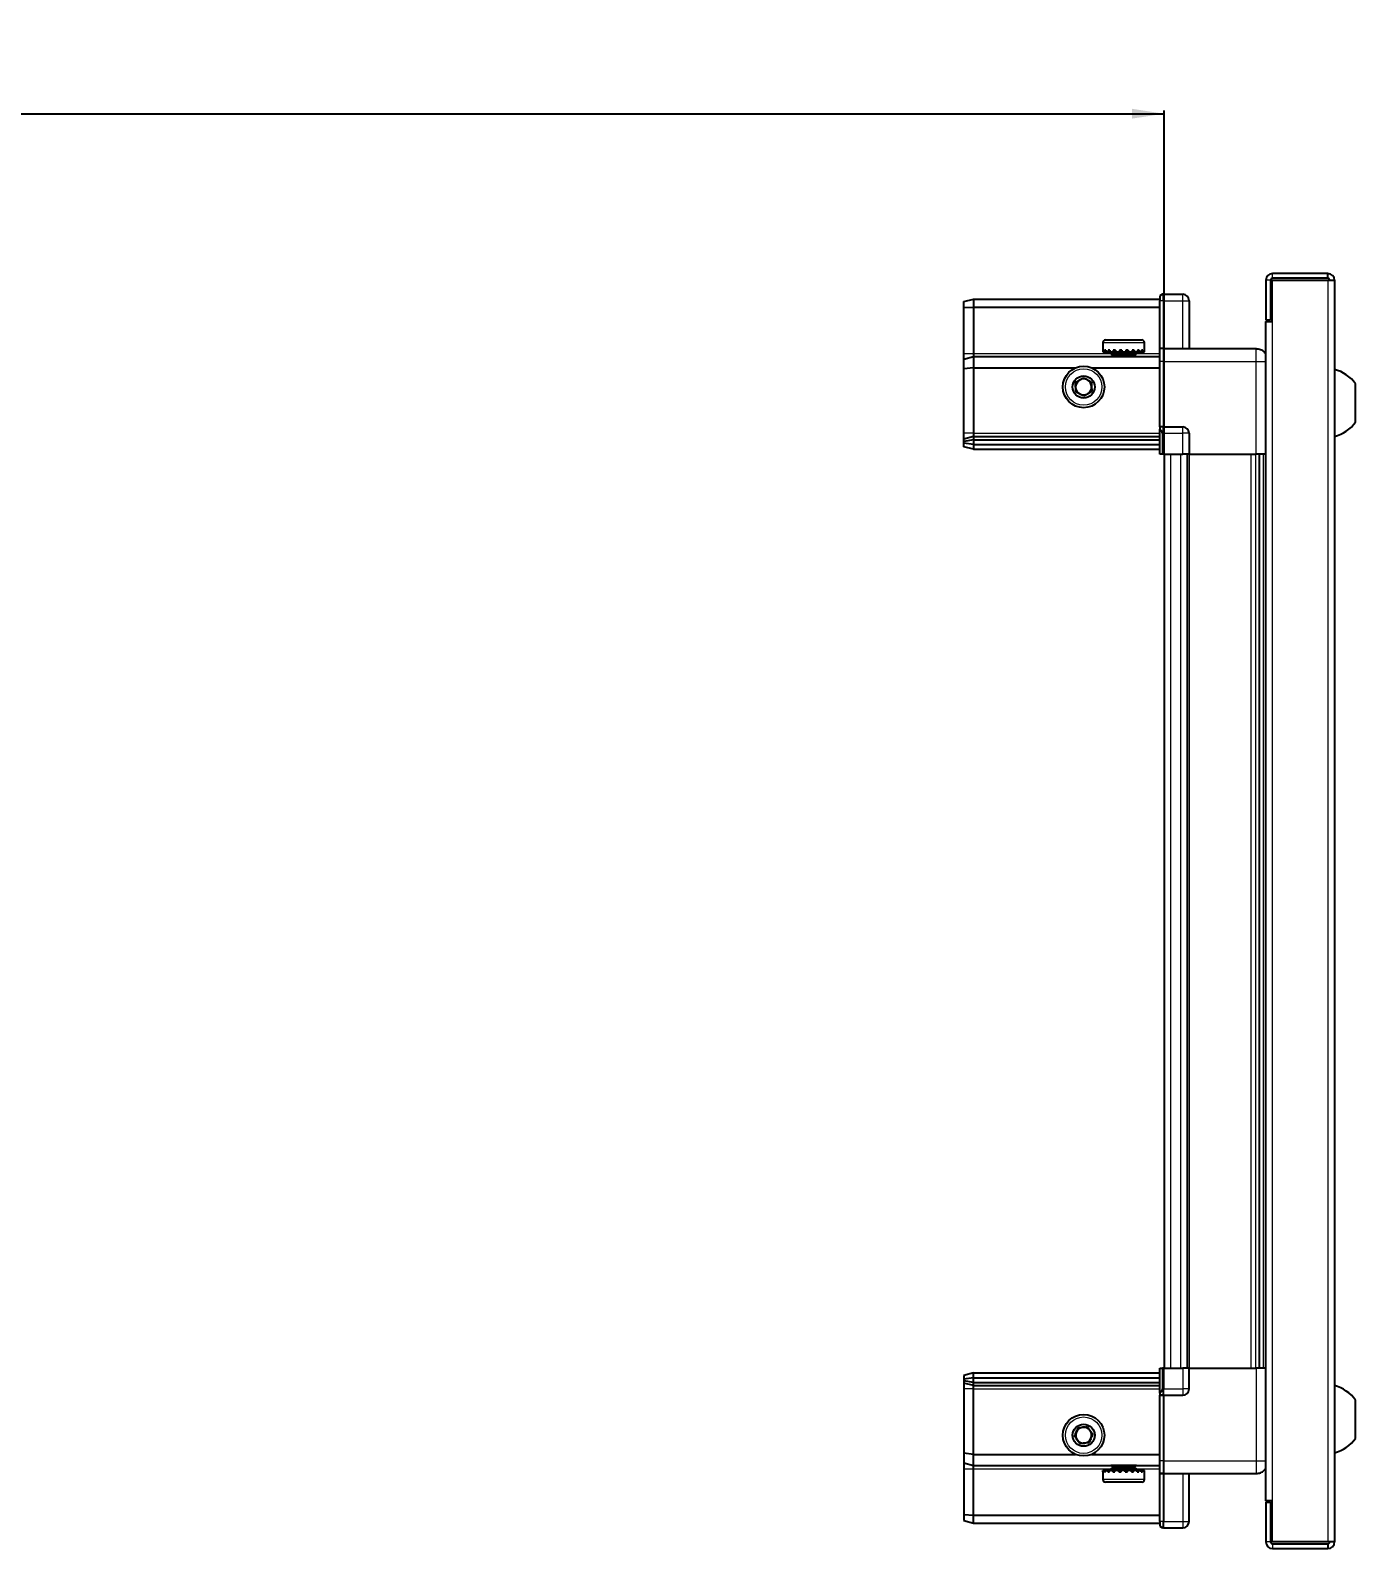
# Model space of a CAD drawing. Header units: millimetres. Extents: x 1021 to 3234, y -189 to 1494.
# Drawn here: x 2240.4 to 2655.1, y 943.2 to 1418.2 of the extents above; entities that cross this region are included whole.
import ezdxf

# ---------------------------------------------------------------- set-up
doc = ezdxf.new("R2010")
doc.units = ezdxf.units.MM
doc.layers.add('FORMAT', color=7, linetype='Continuous')
doc.styles.add('SLDTEXTSTYLE0', font='TXT', dxfattribs={"width": 0.75})
doc.dimstyles.new('SLDDIMSTYLE0', dxfattribs={"dimtxt": 20, "dimasz": 10, "dimexe": 0, "dimexo": 0.0625, "dimgap": 5, "dimtad": 2, "dimdec": 1, "dimrnd": 1e-09, "dimzin": 12, "dimdsep": 46, "dimtxsty": 'SLDTEXTSTYLE0', "dimsah": 1, "dimcen": 0.09, "dimadec": 0, "dimazin": 3, "dimtfac": 1, "dimtofl": 0, "dimtmove": 0, "dimatfit": 3, "dimfxl": 0, "dimfrac": 2, "dimtolj": 1, "dimtzin": 12, "dimarcsym": 0})

# ---------------------------------------------------------------- blocks, each defined once
blk = doc.blocks.new('_D_4')
at = {"layer": 'FORMAT'}
for p, q in [((1695.13, 1285.67), (1695.13, 1393.16)), ((1695.13, 1392.16), (2595.13, 1392.16)), ((2595.13, 1285.67), (2595.13, 1393.16))]:
    blk.add_line(p, q, dxfattribs=at)
for points in [[(1695.13, 1392.16), (1705.13, 1390.63), (1705.13, 1393.7)], [(2595.13, 1392.16), (2585.13, 1393.7), (2585.13, 1390.63)]]:
    blk.add_solid(points, dxfattribs=at)
at = {"layer": 'FORMAT', "insert": (2122.97, 1417.95), "char_height": 20, "attachment_point": 1, "style": 'SLDTEXTSTYLE0'}
blk.add_mtext('900', dxfattribs=at)

msp = doc.modelspace()

# ---------------------------------------------------------------- linework, layer by layer
at = {"color": 7, "linetype": 'Continuous', "lineweight": 25}
for p, q in [((2626.98, 1340.06), (2626.98, 1327.66)), ((2628.48, 1340.06), (2628.48, 1327.66)), ((2628.98, 1327.16), (2628.98, 1340.06)), ((2628.98, 1340.06), (2646.38, 1340.06)), ((2646.38, 1342.16), (2629.08, 1342.16)), ((2646.38, 1340.66), (2629.08, 1340.66)), ((2646.38, 1340.66), (2646.38, 1342.16)), ((2646.38, 1340.06), (2648.48, 1340.06)), ((2648.48, 1340.06), (2648.48, 945.26)), ((2594.65, 1335.66), (2593.78, 1335.16)), ((2594.65, 1335.66), (2593.78, 1335.16)), ((2593.78, 1335.16), (2593.78, 1333.66)), ((2594.98, 1335.66), (2594.65, 1335.66)), ((2594.98, 1335.66), (2594.65, 1335.66)), ((2594.98, 1335.66), (2594.98, 1335.66)), ((2594.98, 1333.66), (2594.98, 1335.66)), ((2594.98, 1335.66), (2600.98, 1335.66)), ((2532.48, 1333.36), (2535.48, 1334.16)), ((2532.48, 1331.51), (2532.48, 1333.36)), ((2532.48, 1331.51), (2535.48, 1331.66)), ((2532.48, 1317.16), (2532.48, 1331.51)), ((2535.48, 1334.16), (2535.48, 1331.66)), ((2535.48, 1334.16), (2593.78, 1334.16)), ((2535.48, 1331.66), (2535.48, 1317.16)), ((2535.48, 1331.66), (2593.78, 1331.66)), ((2593.78, 1318.86), (2593.78, 1333.66)), ((2594.98, 1333.66), (2594.98, 1318.86)), ((2602.98, 1333.66), (2602.98, 1318.66)), ((2626.88, 1327.16), (2626.88, 958.16)), ((2626.88, 1327.16), (2628.98, 1327.16)), ((2626.98, 1327.66), (2628.48, 1327.66)), ((2576.78, 1321.36), (2588.18, 1321.36)), ((2532.48, 1315.36), (2532.48, 1317.16)), ((2532.48, 1315.36), (2535.48, 1316.16)), ((2535.48, 1317.16), (2535.48, 1316.16)), ((2535.48, 1316.16), (2535.48, 1312.66)), ((2535.48, 1316.16), (2593.78, 1316.16)), ((2575.98, 1320.56), (2575.98, 1317.66)), ((2575.98, 1317.66), (2576.02, 1317.66)), ((2576.14, 1318.16), (2576.02, 1318.16)), ((2576.02, 1318.16), (2576.02, 1317.66)), ((2576.02, 1317.66), (2576.14, 1317.66)), ((2576.14, 1318.16), (2576.14, 1317.66)), ((2576.14, 1317.66), (2576.55, 1317.66)), ((2576.89, 1318.16), (2576.55, 1318.16)), ((2576.55, 1318.16), (2576.55, 1317.66)), ((2576.55, 1317.66), (2576.89, 1317.66)), ((2576.89, 1318.16), (2576.89, 1317.66)), ((2576.89, 1317.66), (2577.66, 1317.66)), ((2578.19, 1318.16), (2577.66, 1318.16)), ((2577.66, 1318.16), (2577.66, 1317.66)), ((2577.66, 1317.66), (2578.19, 1317.66)), ((2578.08, 1317.66), (2578.08, 1317.56)), ((2578.08, 1317.56), (2586.88, 1317.56)), ((2578.19, 1318.16), (2578.19, 1317.66)), ((2578.19, 1317.66), (2579.25, 1317.66)), ((2578.48, 1317.16), (2579.17, 1316.68)), ((2578.48, 1317.16), (2586.48, 1317.16)), ((2579.17, 1316.68), (2578.48, 1316.2)), ((2578.48, 1316.2), (2578.48, 1316.16)), ((2578.48, 1316.2), (2586.48, 1316.2)), ((2579.17, 1316.68), (2585.79, 1316.68)), ((2579.91, 1318.16), (2579.25, 1318.16)), ((2579.25, 1318.16), (2579.25, 1317.66)), ((2579.25, 1317.66), (2579.91, 1317.66)), ((2579.91, 1318.16), (2579.91, 1317.66)), ((2579.91, 1317.66), (2581.15, 1317.66)), ((2581.88, 1318.16), (2581.15, 1318.16)), ((2581.15, 1318.16), (2581.15, 1317.66)), ((2581.15, 1317.66), (2581.58, 1317.66)), ((2581.58, 1318.16), (2581.58, 1317.66)), ((2581.88, 1318.16), (2581.88, 1317.66)), ((2581.88, 1317.66), (2583.18, 1317.66)), ((2583.9, 1318.16), (2583.18, 1318.16)), ((2583.18, 1318.16), (2583.18, 1317.66)), ((2583.45, 1318.16), (2583.45, 1317.66)), ((2583.45, 1317.66), (2583.9, 1317.66)), ((2583.9, 1318.16), (2583.9, 1317.66)), ((2583.9, 1317.66), (2585.14, 1317.66)), ((2585.8, 1318.16), (2585.14, 1318.16)), ((2585.14, 1318.16), (2585.14, 1317.66)), ((2585.14, 1317.66), (2585.8, 1317.66)), ((2585.79, 1316.68), (2586.48, 1317.16)), ((2586.48, 1316.2), (2585.79, 1316.68)), ((2585.8, 1318.16), (2585.8, 1317.66)), ((2585.8, 1317.66), (2586.84, 1317.66)), ((2586.48, 1316.16), (2586.48, 1316.2)), ((2587.36, 1318.16), (2586.84, 1318.16)), ((2586.84, 1318.16), (2586.84, 1317.66)), ((2586.84, 1317.66), (2587.36, 1317.66)), ((2586.88, 1317.56), (2586.88, 1317.66)), ((2587.36, 1318.16), (2587.36, 1317.66)), ((2587.36, 1317.66), (2588.12, 1317.66)), ((2588.45, 1318.16), (2588.12, 1318.16)), ((2588.12, 1318.16), (2588.12, 1317.66)), ((2588.12, 1317.66), (2588.45, 1317.66)), ((2588.45, 1318.16), (2588.45, 1317.66)), ((2588.45, 1317.66), (2588.84, 1317.66)), ((2588.95, 1318.16), (2588.84, 1318.16)), ((2588.84, 1318.16), (2588.84, 1317.66)), ((2588.84, 1317.66), (2588.95, 1317.66)), ((2588.95, 1318.16), (2588.95, 1317.66)), ((2588.95, 1317.66), (2588.98, 1317.66)), ((2588.98, 1317.66), (2588.98, 1320.56)), ((2593.78, 1318.66), (2593.78, 1318.86)), ((2594.98, 1318.66), (2593.78, 1318.66)), ((2593.78, 1314.66), (2593.78, 1318.66)), ((2594.98, 1318.86), (2594.98, 1318.66)), ((2594.98, 1318.66), (2594.98, 1314.66)), ((2594.98, 1318.66), (2623.98, 1318.66)), ((2532.48, 1312.33), (2532.48, 1315.36)), ((2535.48, 1312.66), (2532.48, 1312.33)), ((2532.48, 1292.16), (2532.48, 1312.33)), ((2535.48, 1312.66), (2535.48, 1292.16)), ((2535.48, 1312.66), (2567.48, 1312.66)), ((2572.48, 1312.66), (2593.78, 1312.66)), ((2593.78, 1294.36), (2593.78, 1314.66)), ((2594.98, 1314.66), (2594.98, 1294.36)), ((2655.08, 1295.66), (2655.08, 1307.66)), ((2593.78, 1294.16), (2593.78, 1294.36)), ((2594.98, 1294.16), (2593.78, 1294.16)), ((2593.78, 1294.16), (2593.78, 1293.49)), ((2593.78, 1285.66), (2593.78, 1293.49)), ((2594.98, 1294.36), (2594.98, 1294.16)), ((2594.98, 1292.16), (2594.98, 1294.16)), ((2594.98, 1294.16), (2600.98, 1294.16)), ((2594.98, 1292.16), (2594.98, 1294.16)), ((2532.48, 1290.36), (2532.48, 1292.16)), ((2535.48, 1291.16), (2532.48, 1290.36)), ((2532.48, 1289.62), (2532.48, 1290.36)), ((2535.48, 1290.16), (2532.48, 1289.62)), ((2532.48, 1289.12), (2532.48, 1289.62)), ((2532.48, 1287.97), (2532.48, 1289.12)), ((2535.48, 1288.66), (2532.48, 1289.12)), ((2535.48, 1287.16), (2532.48, 1287.97)), ((2535.48, 1292.16), (2535.48, 1291.16)), ((2535.48, 1291.16), (2535.48, 1290.16)), ((2535.48, 1291.16), (2593.78, 1291.16)), ((2535.48, 1290.16), (2593.78, 1290.16)), ((2535.48, 1290.16), (2535.48, 1288.66)), ((2535.48, 1288.66), (2593.78, 1288.66)), ((2535.48, 1288.66), (2535.48, 1287.16)), ((2594.65, 1292.16), (2594.65, 1285.66)), ((2594.98, 1292.16), (2594.98, 1285.66)), ((2602.98, 1292.16), (2602.98, 1285.66)), ((2535.48, 1287.16), (2593.78, 1287.16)), ((2594.65, 1285.66), (2593.78, 1285.66)), ((2594.98, 1285.66), (2594.65, 1285.66)), ((2594.98, 1285.66), (2600.98, 1285.66)), ((2595.13, 1285.66), (2595.13, 999.66)), ((2602.98, 1285.66), (2600.98, 1285.66)), ((2602.33, 1285.66), (2602.33, 999.66)), ((2602.98, 1285.66), (2623.98, 1285.66)), ((2625.01, 999.66), (2625.01, 1285.66)), ((2625.04, 999.66), (2625.04, 1285.66)), ((2626.83, 1285.66), (2626.83, 999.66)), ((2535.48, 998.16), (2532.48, 997.36)), ((2535.48, 996.66), (2535.48, 998.16)), ((2535.48, 998.16), (2593.78, 998.16)), ((2593.78, 991.84), (2593.78, 999.66)), ((2593.78, 999.66), (2594.65, 999.66)), ((2594.65, 999.66), (2594.65, 999.66)), ((2594.65, 999.66), (2594.65, 993.16)), ((2594.98, 999.66), (2594.65, 999.66)), ((2594.98, 999.66), (2594.98, 993.16)), ((2594.98, 999.66), (2594.98, 999.66)), ((2594.98, 999.66), (2600.98, 999.66)), ((2594.98, 999.66), (2594.98, 993.16)), ((2602.98, 999.66), (2600.98, 999.66)), ((2602.98, 993.16), (2602.98, 999.66)), ((2602.98, 999.66), (2623.98, 999.66)), ((2532.48, 997.36), (2532.48, 996.21)), ((2535.48, 996.66), (2532.48, 996.21)), ((2532.48, 996.21), (2532.48, 995.71)), ((2535.48, 995.16), (2532.48, 995.71)), ((2532.48, 995.71), (2532.48, 994.97)), ((2535.48, 994.16), (2532.48, 994.97)), ((2532.48, 994.97), (2532.48, 993.16)), ((2532.48, 993.16), (2532.48, 973)), ((2535.48, 995.16), (2535.48, 996.66)), ((2535.48, 996.66), (2593.78, 996.66)), ((2535.48, 995.16), (2593.78, 995.16)), ((2535.48, 994.16), (2535.48, 995.16)), ((2535.48, 994.16), (2593.78, 994.16)), ((2535.48, 993.16), (2535.48, 994.16)), ((2535.48, 972.66), (2535.48, 993.16)), ((2594.98, 991.16), (2594.98, 993.16)), ((2593.78, 991.84), (2593.78, 991.16)), ((2594.98, 991.16), (2593.78, 991.16)), ((2593.78, 990.96), (2593.78, 991.16)), ((2593.78, 970.66), (2593.78, 990.96)), ((2594.98, 991.16), (2594.98, 990.96)), ((2594.98, 991.16), (2600.98, 991.16)), ((2594.98, 990.96), (2594.98, 970.66)), ((2655.08, 977.66), (2655.08, 989.66)), ((2535.48, 972.66), (2532.48, 973)), ((2532.48, 973), (2532.48, 969.97)), ((2532.48, 969.97), (2535.48, 969.16)), ((2532.48, 969.97), (2532.48, 968.16)), ((2535.48, 972.66), (2567.48, 972.66)), ((2535.48, 969.16), (2535.48, 972.66)), ((2535.48, 969.16), (2593.78, 969.16)), ((2535.48, 968.16), (2535.48, 969.16)), ((2572.48, 972.66), (2593.78, 972.66)), ((2578.48, 969.16), (2578.48, 969.13)), ((2586.48, 969.13), (2586.48, 969.16)), ((2593.78, 966.66), (2593.78, 970.66)), ((2594.98, 970.66), (2594.98, 966.66)), ((2532.48, 968.16), (2532.48, 953.82)), ((2535.48, 953.66), (2535.48, 968.16)), ((2575.98, 967.66), (2575.98, 964.76)), ((2576, 967.66), (2575.98, 967.66)), ((2576, 967.16), (2576, 967.66)), ((2576.1, 967.66), (2576, 967.66)), ((2576, 967.16), (2576.1, 967.16)), ((2576.1, 967.16), (2576.1, 967.66)), ((2576.47, 967.66), (2576.1, 967.66)), ((2576.47, 967.16), (2576.47, 967.66)), ((2576.79, 967.66), (2576.47, 967.66)), ((2576.47, 967.16), (2576.79, 967.16)), ((2576.79, 967.16), (2576.79, 967.66)), ((2577.53, 967.66), (2576.79, 967.66)), ((2577.53, 967.16), (2577.53, 967.66)), ((2578.04, 967.66), (2577.53, 967.66)), ((2577.53, 967.16), (2578.04, 967.16)), ((2578.04, 967.16), (2578.04, 967.66)), ((2579.07, 967.66), (2578.04, 967.66)), ((2578.08, 967.76), (2578.08, 967.66)), ((2586.88, 967.76), (2578.08, 967.76)), ((2578.48, 969.13), (2579.17, 968.65)), ((2586.48, 969.13), (2578.48, 969.13)), ((2579.17, 968.65), (2578.48, 968.16)), ((2586.48, 968.16), (2578.48, 968.16)), ((2579.07, 967.16), (2579.07, 967.66)), ((2579.72, 967.66), (2579.07, 967.66)), ((2579.07, 967.16), (2579.72, 967.16)), ((2585.79, 968.65), (2579.17, 968.65)), ((2579.72, 967.16), (2579.72, 967.66)), ((2580.95, 967.66), (2579.72, 967.66)), ((2580.95, 967.16), (2580.95, 967.66)), ((2581.44, 967.66), (2580.95, 967.66)), ((2580.95, 967.16), (2581.68, 967.16)), ((2581.44, 967.16), (2581.44, 967.66)), ((2581.68, 967.16), (2581.68, 967.66)), ((2582.98, 967.66), (2581.68, 967.66)), ((2582.98, 967.16), (2582.98, 967.66)), ((2582.98, 967.16), (2583.71, 967.16)), ((2583.31, 967.16), (2583.31, 967.66)), ((2583.71, 967.66), (2583.31, 967.66)), ((2583.71, 967.16), (2583.71, 967.66)), ((2584.95, 967.66), (2583.71, 967.66)), ((2584.95, 967.16), (2584.95, 967.66)), ((2585.62, 967.66), (2584.95, 967.66)), ((2584.95, 967.16), (2585.62, 967.16)), ((2585.62, 967.16), (2585.62, 967.66)), ((2586.69, 967.66), (2585.62, 967.66)), ((2585.79, 968.65), (2586.48, 969.13)), ((2586.48, 968.16), (2585.79, 968.65)), ((2586.69, 967.16), (2586.69, 967.66)), ((2587.23, 967.66), (2586.69, 967.66)), ((2586.69, 967.16), (2587.23, 967.16)), ((2586.88, 967.66), (2586.88, 967.76)), ((2587.23, 967.16), (2587.23, 967.66)), ((2588.02, 967.66), (2587.23, 967.66)), ((2588.02, 967.16), (2588.02, 967.66)), ((2588.37, 967.66), (2588.02, 967.66)), ((2588.02, 967.16), (2588.37, 967.16)), ((2588.37, 967.16), (2588.37, 967.66)), ((2588.8, 967.66), (2588.37, 967.66)), ((2588.8, 967.16), (2588.8, 967.66)), ((2588.93, 967.66), (2588.8, 967.66)), ((2588.8, 967.16), (2588.93, 967.16)), ((2588.93, 967.16), (2588.93, 967.66)), ((2588.98, 967.66), (2588.93, 967.66)), ((2588.98, 964.76), (2588.98, 967.66)), ((2594.98, 966.66), (2593.78, 966.66)), ((2593.78, 966.46), (2593.78, 966.66)), ((2593.78, 951.66), (2593.78, 966.46)), ((2594.98, 966.66), (2594.98, 966.46)), ((2594.98, 966.66), (2623.98, 966.66)), ((2594.98, 966.46), (2594.98, 951.66)), ((2594.98, 966.46), (2594.98, 951.66)), ((2602.98, 951.66), (2602.98, 966.66)), ((2588.18, 963.96), (2576.78, 963.96)), ((2628.98, 958.16), (2626.88, 958.16)), ((2626.98, 957.66), (2626.98, 945.26)), ((2626.98, 957.66), (2628.48, 957.66)), ((2628.48, 957.66), (2628.48, 945.26)), ((2628.98, 945.26), (2628.98, 958.16)), ((2532.48, 953.82), (2535.48, 953.66)), ((2532.48, 953.82), (2532.48, 951.97)), ((2532.48, 951.97), (2535.48, 951.16)), ((2535.48, 953.66), (2593.78, 953.66)), ((2535.48, 951.16), (2535.48, 953.66)), ((2535.48, 951.16), (2593.78, 951.16)), ((2593.78, 951.66), (2593.78, 950.16)), ((2593.78, 950.16), (2594.65, 949.66)), ((2594.98, 949.66), (2594.98, 951.66)), ((2594.98, 949.66), (2594.65, 949.66)), ((2594.98, 949.66), (2600.98, 949.66)), ((2646.38, 945.26), (2628.98, 945.26)), ((2629.08, 944.66), (2646.38, 944.66)), ((2629.08, 943.16), (2646.38, 943.16)), ((2648.48, 945.26), (2646.38, 945.26)), ((2646.38, 944.66), (2646.38, 943.16))]:
    msp.add_line(p, q, dxfattribs=at)
at = {"color": 8, "linetype": 'Continuous', "lineweight": 18}
for p, q in [((2628.48, 1340.06), (2626.98, 1340.06)), ((2629.08, 1340.66), (2629.08, 1342.16)), ((2646.38, 1340.06), (2646.38, 945.26)), ((2600.98, 1333.66), (2600.98, 1335.66)), ((2594.98, 1333.66), (2593.78, 1333.66)), ((2594.98, 1333.66), (2600.98, 1333.66)), ((2600.98, 1318.66), (2600.98, 1333.66)), ((2600.98, 1333.66), (2602.98, 1333.66)), ((2628.98, 1327.16), (2628.98, 958.16)), ((2532.48, 1317.16), (2535.48, 1317.16)), ((2535.48, 1317.16), (2578.48, 1317.16)), ((2575.98, 1320.56), (2588.98, 1320.56)), ((2586.48, 1317.16), (2593.78, 1317.16)), ((2593.78, 1318.86), (2594.98, 1318.86)), ((2594.98, 1314.66), (2593.78, 1314.66)), ((2594.98, 1314.66), (2623.98, 1314.66)), ((2623.98, 1285.66), (2623.98, 1314.66)), ((2593.78, 1294.36), (2594.98, 1294.36)), ((2600.98, 1292.16), (2600.98, 1294.16)), ((2535.48, 1292.16), (2532.48, 1292.16)), ((2535.48, 1292.16), (2593.78, 1292.16)), ((2594.98, 1292.16), (2594.65, 1292.16)), ((2594.98, 1292.16), (2600.98, 1292.16)), ((2600.98, 1285.66), (2600.98, 1292.16)), ((2602.98, 1292.16), (2600.98, 1292.16)), ((2597.13, 1285.66), (2597.13, 999.66)), ((2600.33, 1285.66), (2600.33, 999.66)), ((2602.98, 1285.66), (2602.98, 999.66)), ((2622.39, 999.66), (2622.39, 1285.66)), ((2623.8, 1285.66), (2623.8, 999.66)), ((2626.25, 999.66), (2626.25, 1285.66)), ((2594.98, 999.66), (2594.65, 999.66)), ((2600.98, 999.66), (2600.98, 993.16)), ((2623.98, 999.66), (2623.98, 970.66)), ((2535.48, 993.16), (2532.48, 993.16)), ((2535.48, 993.16), (2593.78, 993.16)), ((2594.98, 993.16), (2594.65, 993.16)), ((2594.98, 993.16), (2600.98, 993.16)), ((2602.98, 993.16), (2600.98, 993.16)), ((2600.98, 993.16), (2600.98, 991.16)), ((2594.98, 990.96), (2593.78, 990.96)), ((2594.98, 970.66), (2593.78, 970.66)), ((2594.98, 970.66), (2623.98, 970.66)), ((2532.48, 968.16), (2535.48, 968.16)), ((2535.48, 968.16), (2578.48, 968.16)), ((2588.98, 964.76), (2575.98, 964.76)), ((2586.48, 968.16), (2593.78, 968.16)), ((2594.98, 966.46), (2593.78, 966.46)), ((2600.98, 966.66), (2600.98, 951.66)), ((2594.98, 951.66), (2593.78, 951.66)), ((2594.98, 951.66), (2600.98, 951.66)), ((2600.98, 951.66), (2602.98, 951.66)), ((2600.98, 951.66), (2600.98, 949.66)), ((2628.48, 945.26), (2626.98, 945.26)), ((2629.08, 944.66), (2629.08, 943.16))]:
    msp.add_line(p, q, dxfattribs=at)
at = {"color": 7, "linetype": 'Continuous', "lineweight": 25}
for centre, radius in [((2569.98, 1306.66), 6.5), ((2569.98, 1306.66), 3.46), ((2569.98, 978.66), 6.5), ((2569.98, 978.66), 3.46)]:
    msp.add_circle(centre, radius, dxfattribs=at)
at = {"color": 8, "linetype": 'Continuous', "lineweight": 18}
for centre in [(2569.98, 1306.66), (2569.98, 978.66)]:
    msp.add_circle(centre, 5.7, dxfattribs=at)
at = {"color": 7, "linetype": 'Continuous', "lineweight": 25}
for centre, radius, start, end in [((2629.08, 1340.06), 2.1, 90, 180), ((2629.08, 1340.06), 0.6, 90, 180), ((2646.38, 1340.06), 2.1, 0, 90), ((2646.38, 1340.06), 0.6, 0, 90), ((2600.98, 1333.66), 2, 360, 90), ((2576.78, 1320.56), 0.8, 90, 180), ((2588.18, 1320.56), 0.8, 0, 90), ((2578.08, 1317.16), 0.4, 0, 90), ((2586.88, 1317.16), 0.4, 90, 180), ((2645.46, 1300.64), 11.91, 36.1266, 75.2996), ((2569.98, 1306.66), 2.5, 120.741, 180.741), ((2569.98, 1306.66), 2.5, 180.741, 240.741), ((2569.98, 1306.66), 2.5, 60.741, 120.741), ((2569.98, 1306.66), 2.5, 0.741, 60.741), ((2569.98, 1306.66), 2.5, 300.741, 0.741), ((2569.98, 1306.66), 2.5, 240.741, 300.741), ((2600.98, 1292.16), 2, 0, 90), ((2645.46, 1302.69), 11.91, 284.7004, 323.8734), ((2600.98, 993.16), 2, 270, 0), ((2645.46, 982.64), 11.91, 36.1266, 75.2996), ((2569.98, 978.66), 2.5, 155.9116, 215.9116), ((2569.98, 978.66), 2.5, 95.9116, 155.9116), ((2569.98, 978.66), 2.5, 35.9116, 95.9116), ((2569.98, 978.66), 2.5, 335.9116, 35.9116), ((2569.98, 978.66), 2.5, 215.9116, 275.9116), ((2569.98, 978.66), 2.5, 275.9116, 335.9116), ((2645.46, 984.69), 11.91, 284.7004, 323.8734), ((2576.78, 964.76), 0.8, 180, 270), ((2578.08, 968.16), 0.4, 270, 360), ((2586.88, 968.16), 0.4, 180, 270), ((2588.18, 964.76), 0.8, 270, 0), ((2600.98, 951.66), 2, 270, 0), ((2629.08, 945.26), 2.1, 180, 270), ((2629.08, 945.26), 0.6, 180, 270), ((2646.38, 945.26), 0.6, 270, 0), ((2646.38, 945.26), 2.1, 270, 0)]:
    msp.add_arc(centre, radius, start, end, dxfattribs=at)
for centre, start_param, end_param in [((2591.19, 1292.16), 0, 0.722734), ((2591.19, 993.16), 5.560451, 6.283185)]:
    msp.add_ellipse(centre, major_axis=(3.46, 0), ratio=0.57735, start_param=start_param, end_param=end_param, dxfattribs=at)
for points, knots in [([(2623.98, 1318.66), (2624.42, 1318.62), (2625.1, 1318.55), (2625.91, 1318.11), (2626.47, 1317.67), (2626.75, 1317.3), (2626.88, 1317.12)], [0, 0, 0, 0, 0.384298, 0.591173, 0.802437, 1, 1, 1, 1]), ([(2567.46, 1308.07), (2567.91, 1308.34), (2568.74, 1308.83), (2569.56, 1309.32), (2569.95, 1309.55)], [0, 0, 0, 0, 0.5346859, 1, 1, 1, 1]), ([(2567.5, 1305.19), (2567.5, 1305.31), (2567.49, 1305.91), (2567.48, 1306.91), (2567.47, 1307.73), (2567.46, 1308.07)], [0, 0, 0, 0, 0.133125, 0.637099, 1, 1, 1, 1]), ([(2569.95, 1309.55), (2570.4, 1309.3), (2571.24, 1308.83), (2572.07, 1308.36), (2572.46, 1308.14)], [0, 0, 0, 0, 0.5346859, 1, 1, 1, 1]), ([(2572.46, 1308.14), (2572.47, 1307.8), (2572.48, 1306.97), (2572.49, 1305.98), (2572.5, 1305.38), (2572.5, 1305.25)], [0, 0, 0, 0, 0.3629006, 0.8668753, 1, 1, 1, 1]), ([(2570.02, 1303.78), (2569.57, 1304.03), (2568.73, 1304.5), (2567.89, 1304.97), (2567.5, 1305.19)], [0, 0, 0, 0, 0.534686, 1, 1, 1, 1]), ([(2572.5, 1305.25), (2572.06, 1304.99), (2571.23, 1304.5), (2570.4, 1304.01), (2570.02, 1303.78)], [0, 0, 0, 0, 0.534686, 1, 1, 1, 1]), ([(2626.88, 1285.66), (2626.83, 1285.66), (2626.6, 1285.66), (2625.86, 1285.66), (2624.89, 1285.66), (2624.24, 1285.66), (2623.98, 1285.66)], [0, 0, 0, 0, 0.099319, 0.438202, 0.777085, 1, 1, 1, 1]), ([(2626.88, 999.66), (2626.83, 999.66), (2626.6, 999.66), (2625.86, 999.66), (2624.89, 999.66), (2624.24, 999.66), (2623.98, 999.66)], [0, 0, 0, 0, 0.099319, 0.438202, 0.777085, 1, 1, 1, 1]), ([(2567.11, 978.37), (2567.32, 978.84), (2567.72, 979.72), (2568.11, 980.59), (2568.29, 981)], [0, 0, 0, 0, 0.534686, 1, 1, 1, 1]), ([(2568.29, 981), (2568.63, 981.04), (2569.45, 981.12), (2570.44, 981.22), (2571.04, 981.29), (2571.16, 981.3)], [0, 0, 0, 0, 0.362901, 0.866875, 1, 1, 1, 1]), ([(2571.16, 981.3), (2571.46, 980.88), (2572.03, 980.1), (2572.59, 979.32), (2572.85, 978.96)], [0, 0, 0, 0, 0.5346859, 1, 1, 1, 1]), ([(2572.85, 978.96), (2572.64, 978.49), (2572.25, 977.61), (2571.86, 976.73), (2571.68, 976.33)], [0, 0, 0, 0, 0.5346859, 1, 1, 1, 1]), ([(2568.81, 976.03), (2568.5, 976.45), (2567.94, 977.23), (2567.37, 978.01), (2567.11, 978.37)], [0, 0, 0, 0, 0.534686, 1, 1, 1, 1]), ([(2571.68, 976.33), (2571.55, 976.31), (2570.96, 976.25), (2569.97, 976.15), (2569.15, 976.06), (2568.81, 976.03)], [0, 0, 0, 0, 0.133125, 0.637099, 1, 1, 1, 1]), ([(2623.98, 966.66), (2624.42, 966.71), (2625.1, 966.78), (2625.91, 967.22), (2626.47, 967.66), (2626.75, 968.03), (2626.88, 968.21)], [0, 0, 0, 0, 0.384298, 0.591173, 0.802437, 1, 1, 1, 1])]:
    msp.add_open_spline(points, degree=3, knots=knots, dxfattribs=at)
at = {"color": 8, "linetype": 'Continuous', "lineweight": 18}
for points in [[(2623.98, 1314.66), (2623.98, 1315.19), (2623.98, 1316.24), (2623.98, 1317.56), (2623.98, 1318.48), (2623.98, 1318.6), (2623.98, 1318.66)], [(2623.98, 970.66), (2623.98, 970.14), (2623.98, 969.09), (2623.98, 967.77), (2623.98, 966.84), (2623.98, 966.72), (2623.98, 966.66)]]:
    msp.add_open_spline(points, degree=3, dxfattribs=at)
for points in [[(2623.98, 1314.66), (2624.42, 1314.66), (2625.1, 1314.66), (2625.91, 1314.66), (2626.47, 1314.66), (2626.75, 1314.66), (2626.88, 1314.66)], [(2623.98, 970.66), (2624.42, 970.66), (2625.1, 970.66), (2625.91, 970.66), (2626.47, 970.66), (2626.75, 970.66), (2626.88, 970.66)]]:
    msp.add_open_spline(points, degree=3, knots=[0, 0, 0, 0, 0.384298, 0.591173, 0.802437, 1, 1, 1, 1], dxfattribs=at)

# ---------------------------------------------------------------- dimensions: what is measured, and where the dimension line sits
at = {"layer": 'FORMAT'}
dim = msp.add_linear_dim(base=(2595.13, 1392.16), p1=(1695.13, 1285.66), p2=(2595.13, 1285.66), angle=0, dimstyle='SLDDIMSTYLE0', dxfattribs=at)
dim.commit()
dim.dimension.update_dxf_attribs({"geometry": '_D_4', "text_midpoint": (2145.13, 1392.16), "dimtype": 160})

doc.saveas('drawing.dxf')
